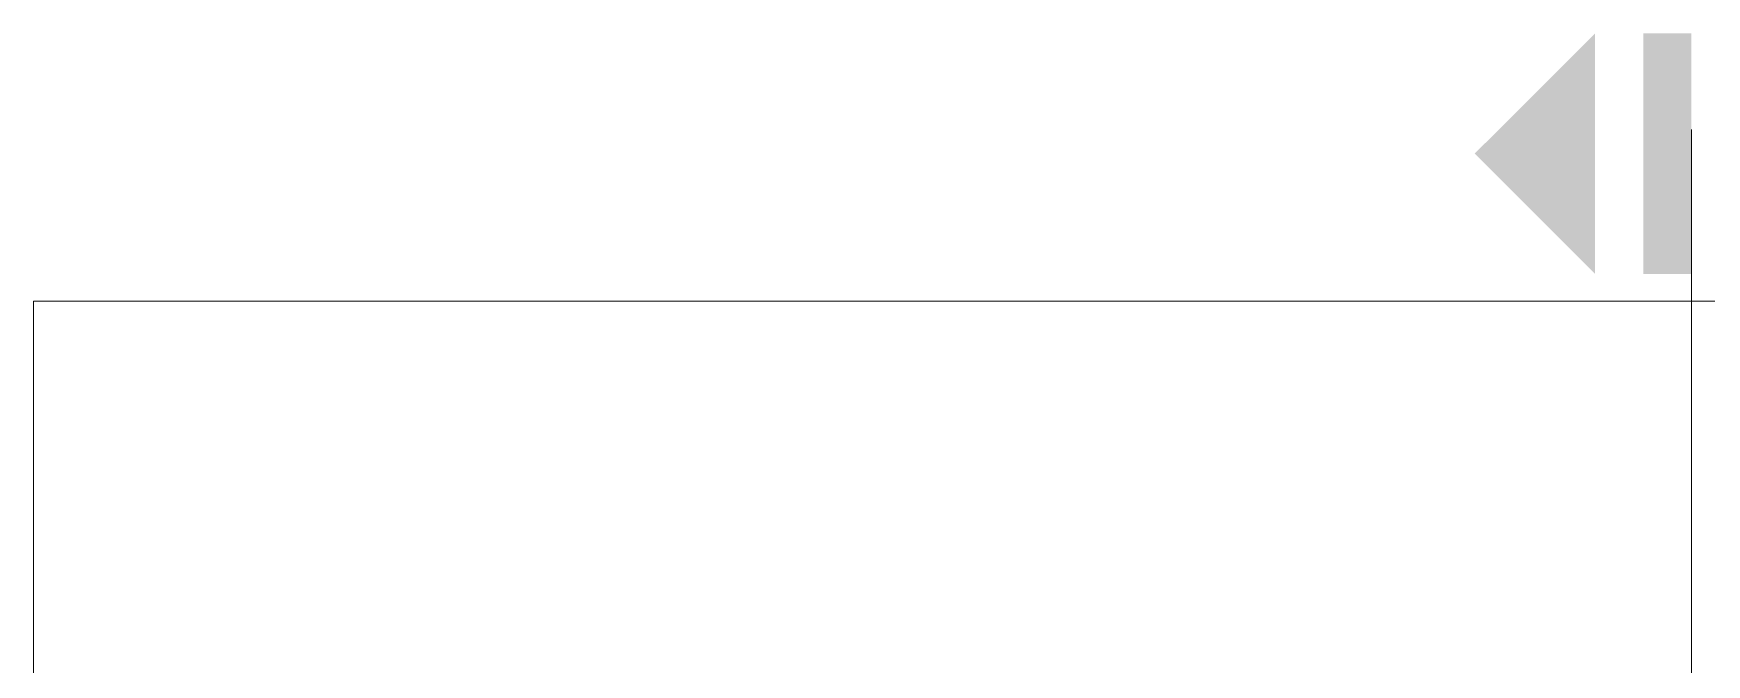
# Model space of a CAD drawing. Header units: metres. Extents: x 5 to 242, y -3 to 162.
# Drawn here: x 16.883 to 18.62, y 117.807 to 118.463 of the extents above; entities that cross this region are included whole.
import ezdxf

# ---------------------------------------------------------------- set-up
doc = ezdxf.new("R2010")
doc.units = ezdxf.units.M
doc.layers.add('1053_ARQ_BASE_MATADOURO_dwg', color=7, linetype='Continuous', lineweight=5, true_color=0x767676)
doc.layers.add('G-ANNO-SYMB', color=7, linetype='Continuous', lineweight=5)

# ---------------------------------------------------------------- blocks, each defined once
blk = doc.blocks.new('1053_ARQ_BASE_MATADOURO_dwg_arq geral tgov-4039641-CURRAL BOVINO')
at = {"color": 253, "lineweight": 5, "true_color": 0xaaaaaa, "flags": 128}
blk.add_lwpolyline([(-3.1704, 14.4282), (-3.1704, 20.1582), (-12.4204, 20.1582), (-12.4204, 34.8483), (-12.4204, 34.9983), (5.3461, 34.9983), (5.3461, 26.6282)], dxfattribs=at)
blk = doc.blocks.new('1053_ARQ_BASE_MATADOURO_dwg-3625622-CURRAL BOVINO')
blk.add_blockref('1053_ARQ_BASE_MATADOURO_dwg_arq geral tgov-4039641-CURRAL BOVINO', (130.2098, 83.186))
blk = doc.blocks.new('Corte - Padrão-73413-CURRAL BOVINO')
at = {"layer": 'G-ANNO-SYMB'}
for points in [[(0.0005, 0.0045), (0.003, 0.002), (-0.002, 0.002)], [(-0.002, 0.001), (0.003, 0.001), (0.003, 0), (-0.002, 0)]]:
    blk.add_hatch(color=256, dxfattribs=at).paths.add_polyline_path(points)

msp = doc.modelspace()

# ---------------------------------------------------------------- linework, layer by layer
at = {"layer": 'G-ANNO-SYMB'}
msp.add_line((18.6043, 109.284), (18.6043, 118.3627), dxfattribs=at)

# ---------------------------------------------------------------- block references
at = {"layer": '1053_ARQ_BASE_MATADOURO_dwg', "color": 253, "true_color": 0xaaaaaa}
msp.add_blockref('1053_ARQ_BASE_MATADOURO_dwg-3625622-CURRAL BOVINO', (-100.9065, 0), dxfattribs=at)
at = {"layer": 'G-ANNO-SYMB', "extrusion": (0, 0, -1), "xscale": 49.99999999999998, "yscale": 49.99999999999998, "zscale": 49.99999999999998, "rotation": 270.0000000000002}
msp.add_blockref('Corte - Padrão-73413-CURRAL BOVINO', (-18.6043, 118.3627), dxfattribs=at)

doc.saveas('drawing.dxf')
